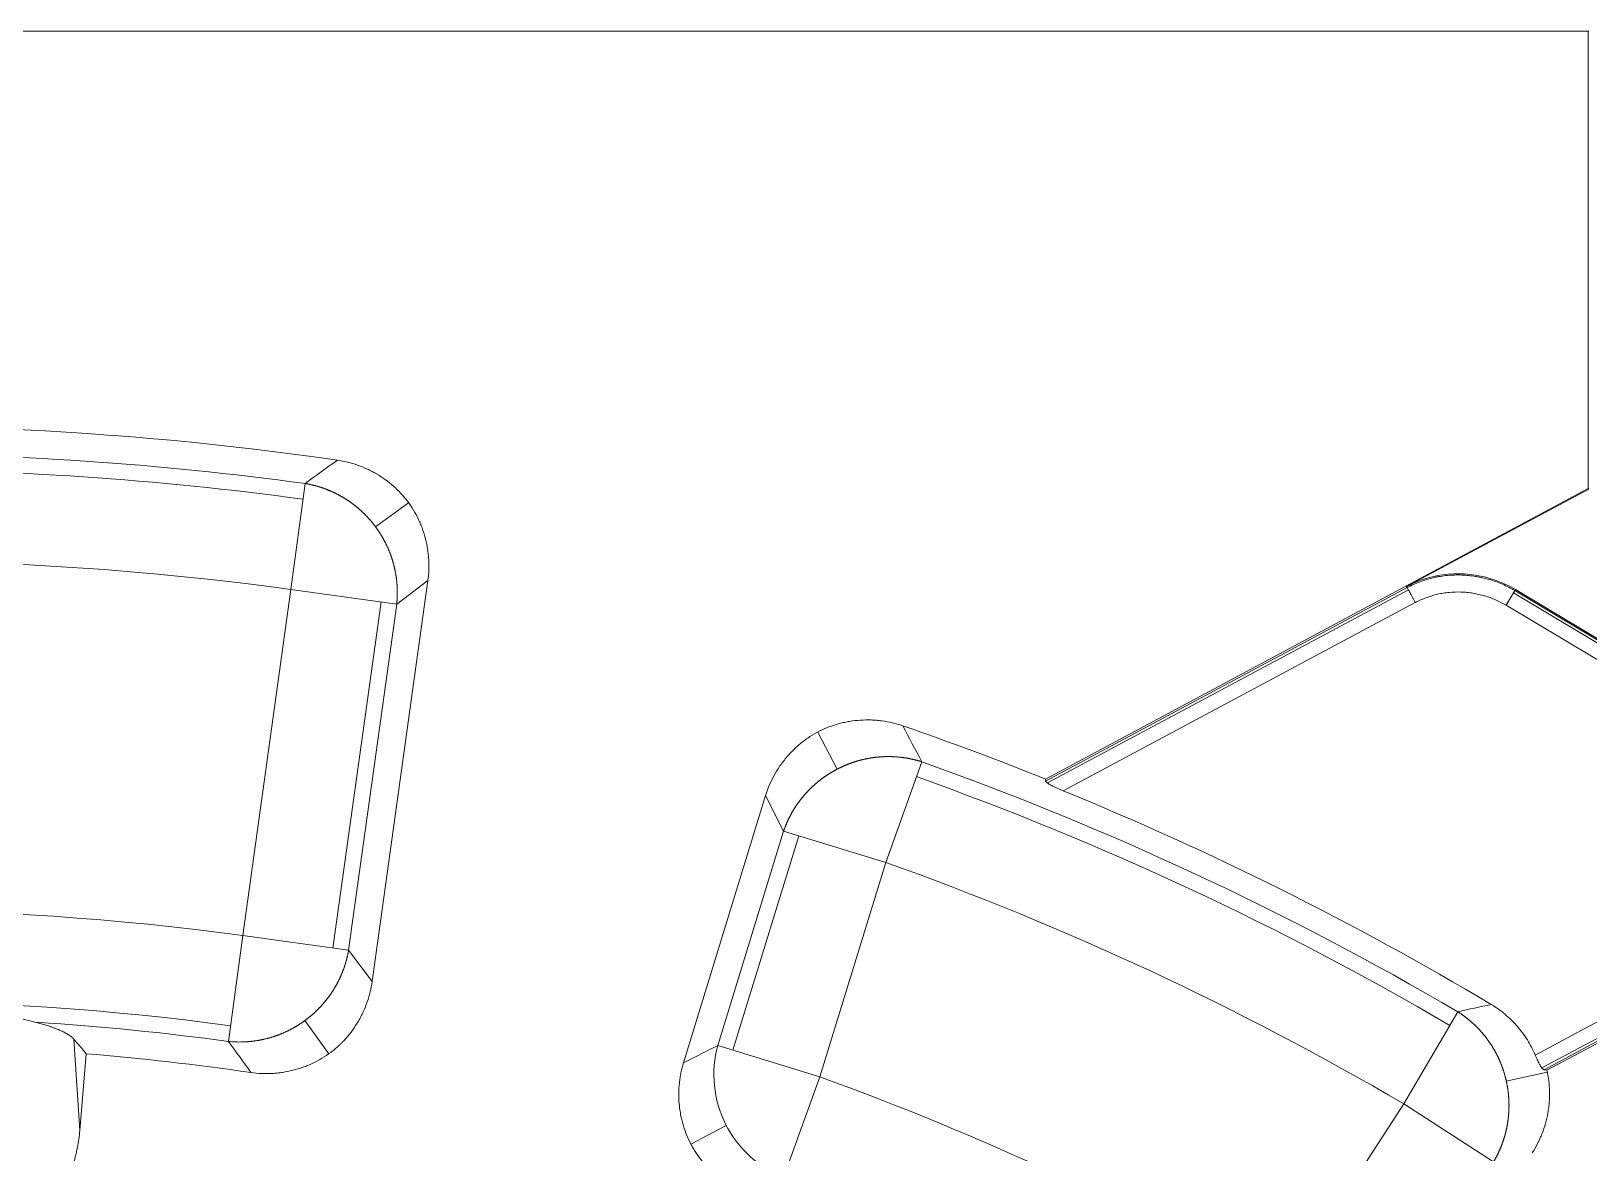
# Model space of a CAD drawing. Header units: millimetres. Extents: x 473 to 1051, y 289 to 609.
# Drawn here: x 640.2 to 703.4, y 563.7 to 609.2 of the extents above; entities that cross this region are included whole.
import ezdxf

# ---------------------------------------------------------------- set-up
doc = ezdxf.new("R2010")
doc.units = ezdxf.units.MM
doc.layers.add('core', color=7, linetype='Continuous', lineweight=20)

msp = doc.modelspace()

# ---------------------------------------------------------------- linework, layer by layer
at = {"layer": 'core', "lineweight": 18}
for p, q in [((616.386, 609.219), (703.347, 609.219)), ((703.347, 609.219), (703.374, 609.219)), ((703.347, 609.219), (703.347, 590.669)), ((681.346, 578.895), (703.347, 590.669)), ((703.374, 590.653), (695.98, 586.697)), ((703.347, 590.669), (703.374, 590.653)), ((654.047, 570.687), (656.307, 586.942)), ((700.401, 586.575), (711.466, 579.947)), ((666.667, 567.391), (669.999, 578.232)), ((721.163, 577.519), (701.672, 567.089)), ((641.955, 568.346), (642.194, 564.644)), ((642.453, 567.759), (642.194, 564.644))]:
    msp.add_line(p, q, dxfattribs=at)
at = {"layer": 'core', "lineweight": 13}
for p, q in [((650.749, 586.583), (651.333, 590.877)), ((654.187, 589.118), (655.526, 590.095)), ((656.307, 586.942), (655.041, 585.986)), ((648.799, 572.551), (650.749, 586.583)), ((650.749, 586.583), (655.041, 585.986)), ((652.455, 572.043), (654.406, 586.075)), ((696.01, 586.658), (681.35, 578.813)), ((696.058, 586.569), (681.421, 578.736)), ((700.023, 585.942), (700.377, 586.534)), ((700.324, 586.446), (711.389, 579.818)), ((700.377, 586.534), (700.401, 586.575)), ((711.441, 579.906), (700.377, 586.534)), ((655.041, 585.986), (653.09, 571.955)), ((696.337, 586.052), (682.065, 578.414)), ((711.087, 579.314), (700.023, 585.942)), ((672.111, 580.801), (672.902, 579.299)), ((674.871, 575.513), (676.326, 579.595)), ((670.729, 576.786), (669.999, 578.232)), ((670.729, 576.786), (668.055, 568.089)), ((668.668, 567.901), (671.342, 576.598)), ((670.729, 576.786), (674.871, 575.513)), ((674.871, 575.513), (672.197, 566.816)), ((701.203, 567.704), (711.036, 572.966)), ((648.216, 568.257), (648.799, 572.551)), ((653.09, 571.955), (648.799, 572.551)), ((701.47, 567.181), (711.314, 572.449)), ((701.556, 567.111), (711.362, 572.359)), ((653.09, 571.955), (654.047, 570.687)), ((651.32, 569.103), (652.293, 567.757)), ((695.866, 565.723), (698.057, 569.461)), ((666.667, 567.391), (668.055, 568.089)), ((672.197, 566.816), (668.055, 568.089)), ((670.728, 562.739), (672.197, 566.816)), ((700.028, 566.648), (701.69, 567.008)), ((690.921, 558.085), (695.866, 565.723)), ((695.866, 565.723), (699.503, 563.369)), ((666.967, 564.094), (668.402, 564.848))]:
    msp.add_line(p, q, dxfattribs=at)
at = {"layer": 'core', "lineweight": 18}
for centre, radius, start, end in [((633.422, 459.192), 134.019, 81.75723, 93.39458), ((633.411, 459.195), 128.942, 68.17595, 70.92127), ((633.411, 459.195), 128.766, 59.1628, 67.79913), ((633.422, 459.192), 108.942, 81.70961, 85.24483)]:
    msp.add_arc(centre, radius, start, end, dxfattribs=at)
at = {"layer": 'core', "lineweight": 13}
for centre, radius, start, end in [((633.422, 459.192), 132.897, 82.25446, 97.74554), ((633.422, 459.192), 132.256, 82.25446, 97.74554), ((633.422, 459.192), 128.564, 82.25446, 97.74554), ((633.411, 459.195), 127.82, 59.61792, 70.38208), ((633.411, 459.195), 127.179, 59.61792, 70.38208), ((633.411, 459.195), 123.487, 59.61792, 70.38208), ((633.422, 459.192), 114.397, 82.27533, 97.72467), ((633.422, 459.192), 110.705, 82.27533, 97.72467), ((633.422, 459.192), 110.064, 82.27533, 86.33933), ((633.411, 459.195), 114.397, 59.81924, 70.18076)]:
    msp.add_arc(centre, radius, start, end, dxfattribs=at)
for points in [[(651.333, 590.877), (651.765, 591.195), (652.199, 591.512), (652.636, 591.827)], [(675.557, 581.054), (675.817, 580.568), (676.073, 580.082), (676.326, 579.595)], [(698.057, 569.461), (698.509, 569.562), (698.962, 569.66), (699.416, 569.756)], [(648.216, 568.257), (648.41, 568.237), (648.605, 568.229), (648.799, 568.235)], [(649.131, 566.996), (648.83, 567.417), (648.525, 567.838), (648.216, 568.257)]]:
    msp.add_open_spline(points, degree=3, dxfattribs=at)
at = {"layer": 'core', "lineweight": 18}
for points, knots in [([(652.636, 591.826), (652.777, 591.806), (652.916, 591.778), (653.19, 591.71), (653.459, 591.629), (653.72, 591.523), (653.913, 591.433), (653.977, 591.402), (654.103, 591.336), (654.165, 591.301), (654.348, 591.194), (654.584, 591.04), (654.804, 590.864), (655.016, 590.678), (655.117, 590.579), (655.263, 590.423), (655.31, 590.369), (655.401, 590.261), (655.444, 590.205), (655.571, 590.036), (655.728, 589.803), (655.861, 589.555), (655.952, 589.363), (655.981, 589.298), (656.036, 589.167), (656.062, 589.1), (656.133, 588.9), (656.175, 588.766), (656.244, 588.493), (656.272, 588.355), (656.305, 588.145), (656.314, 588.075), (656.326, 587.969), (656.329, 587.934), (656.335, 587.863), (656.337, 587.827), (656.348, 587.65), (656.351, 587.366), (656.326, 587.083), (656.307, 586.942)], [0, 0, 0, 0, 0.0625, 0.0625, 0.125, 0.1875, 0.1875, 0.21875, 0.21875, 0.25, 0.25, 0.3125, 0.375, 0.375, 0.4375, 0.4375, 0.46875, 0.46875, 0.5, 0.5, 0.5625, 0.625, 0.625, 0.65625, 0.65625, 0.6875, 0.6875, 0.75, 0.75, 0.8125, 0.8125, 0.84375, 0.84375, 0.859375, 0.859375, 0.875, 0.875, 0.9375, 1, 1, 1, 1]), ([(695.981, 586.694), (695.984, 586.695), (696.315, 586.874), (697.755, 587.43), (699.398, 587.175), (700.401, 586.575)], [0, 0, 0, 0, 0.001833, 0.24638, 1, 1, 1, 1]), ([(669.999, 578.232), (670.042, 578.372), (670.092, 578.508), (670.205, 578.774), (670.331, 579.034), (670.481, 579.281), (670.584, 579.432), (670.604, 579.462), (670.647, 579.521), (670.669, 579.55), (670.734, 579.638), (670.78, 579.695), (670.919, 579.862), (671.115, 580.075), (671.33, 580.268), (671.499, 580.404), (671.556, 580.448), (671.645, 580.513), (671.674, 580.534), (671.735, 580.575), (671.765, 580.595), (671.918, 580.695), (672.169, 580.84), (672.564, 581.015), (672.84, 581.104), (673.051, 581.161), (673.122, 581.178), (673.265, 581.208), (673.336, 581.222), (673.551, 581.257), (673.838, 581.289), (674.128, 581.294), (674.346, 581.287), (674.419, 581.282), (674.565, 581.27), (674.637, 581.263), (674.853, 581.234), (674.996, 581.208), (675.279, 581.141), (675.419, 581.101), (675.557, 581.054)], [0, 0, 0, 0, 0.0625, 0.0625, 0.125, 0.1875, 0.1875, 0.203125, 0.203125, 0.21875, 0.21875, 0.25, 0.25, 0.3125, 0.375, 0.375, 0.40625, 0.40625, 0.421875, 0.421875, 0.4375, 0.4375, 0.5, 0.5625, 0.625, 0.625, 0.65625, 0.65625, 0.6875, 0.6875, 0.75, 0.8125, 0.8125, 0.84375, 0.84375, 0.875, 0.875, 0.9375, 0.9375, 1, 1, 1, 1]), ([(681.35, 578.813), (681.351, 578.805), (681.357, 578.794), (681.371, 578.778), (681.374, 578.775), (681.381, 578.768), (681.385, 578.764), (681.398, 578.754), (681.417, 578.739), (681.44, 578.722), (681.465, 578.706), (681.479, 578.697), (681.522, 578.671), (681.554, 578.653), (681.597, 578.629), (681.606, 578.625), (681.624, 578.615), (681.651, 578.601), (681.679, 578.587), (681.735, 578.56), (681.774, 578.541), (681.835, 578.513), (681.856, 578.504), (681.897, 578.486), (681.918, 578.476), (681.98, 578.449), (682.023, 578.432), (682.065, 578.414)], [0, 0, 0, 0, 0.125, 0.125, 0.15625, 0.15625, 0.1875, 0.1875, 0.25, 0.3125, 0.3125, 0.375, 0.375, 0.5, 0.5, 0.53125, 0.53125, 0.5625, 0.625, 0.625, 0.75, 0.75, 0.8125, 0.8125, 0.875, 0.875, 1, 1, 1, 1]), ([(654.047, 570.687), (654.027, 570.544), (654, 570.404), (653.933, 570.128), (653.853, 569.856), (653.746, 569.593), (653.657, 569.398), (653.625, 569.334), (653.559, 569.206), (653.524, 569.144), (653.417, 568.959), (653.262, 568.72), (653.086, 568.498), (652.945, 568.338), (652.897, 568.286), (652.822, 568.209), (652.797, 568.184), (652.745, 568.134), (652.719, 568.109), (652.588, 567.987), (652.478, 567.895), (652.251, 567.725), (652.016, 567.567), (651.766, 567.433), (651.604, 567.357), (651.572, 567.342), (651.506, 567.313), (651.473, 567.299), (651.374, 567.258), (651.307, 567.232), (651.105, 567.161), (650.833, 567.079), (650.555, 567.023), (650.343, 566.991), (650.272, 566.982), (650.13, 566.967), (650.058, 566.961), (649.843, 566.95), (649.701, 566.949), (649.415, 566.962), (649.273, 566.975), (649.13, 566.995)], [0, 0, 0, 0, 0.0625, 0.0625, 0.125, 0.1875, 0.1875, 0.21875, 0.21875, 0.25, 0.25, 0.3125, 0.375, 0.375, 0.40625, 0.40625, 0.421875, 0.421875, 0.4375, 0.4375, 0.5, 0.5, 0.5625, 0.625, 0.625, 0.640625, 0.640625, 0.65625, 0.65625, 0.6875, 0.6875, 0.75, 0.8125, 0.8125, 0.84375, 0.84375, 0.875, 0.875, 0.9375, 0.9375, 1, 1, 1, 1]), ([(701.203, 567.704), (701.157, 567.811), (701.108, 567.916), (701, 568.12), (700.886, 568.319), (700.691, 568.603), (700.546, 568.783), (700.451, 568.892), (700.432, 568.914), (700.393, 568.957), (700.373, 568.978), (700.314, 569.042), (700.273, 569.083), (700.149, 569.204), (699.979, 569.359), (699.707, 569.57), (699.515, 569.696), (699.415, 569.755)], [0, 0, 0, 0, 0.125, 0.125, 0.25, 0.375, 0.5, 0.5, 0.53125, 0.53125, 0.5625, 0.5625, 0.625, 0.625, 0.75, 0.875, 1, 1, 1, 1]), ([(640.416, 569.028), (640.35, 569.044), (640.284, 569.061), (640.15, 569.097), (640.081, 569.116), (639.942, 569.155), (639.87, 569.176), (639.725, 569.219), (639.65, 569.24), (639.497, 569.284), (639.418, 569.306), (639.296, 569.338), (639.254, 569.349), (639.17, 569.369), (639.127, 569.379), (638.997, 569.407), (638.908, 569.424), (638.792, 569.441), (638.768, 569.444), (638.721, 569.45), (638.651, 569.458), (638.579, 569.463), (638.531, 569.466)], [0, 0, 0, 0, 0.125, 0.125, 0.25, 0.25, 0.375, 0.375, 0.5, 0.5, 0.625, 0.625, 0.6875, 0.6875, 0.75, 0.75, 0.875, 0.875, 0.90625, 0.90625, 0.9375, 1, 1, 1, 1]), ([(641.955, 568.346), (641.93, 568.375), (641.871, 568.432), (641.792, 568.49), (641.703, 568.547), (641.655, 568.576), (641.547, 568.634), (641.489, 568.663), (641.362, 568.721), (641.293, 568.75), (641.201, 568.786), (641.182, 568.793), (641.144, 568.807), (641.086, 568.829), (641.025, 568.85), (640.899, 568.892), (640.81, 568.92), (640.622, 568.975), (640.522, 569.002), (640.415, 569.028)], [0, 0, 0, 0, 0.125, 0.25, 0.25, 0.375, 0.375, 0.5, 0.5, 0.625, 0.625, 0.65625, 0.65625, 0.6875, 0.75, 0.75, 0.875, 0.875, 1, 1, 1, 1]), ([(669.378, 562.028), (669.246, 562.074), (669.118, 562.126), (668.868, 562.242), (668.624, 562.37), (668.392, 562.52), (668.223, 562.641), (668.167, 562.683), (668.085, 562.748), (668.058, 562.77), (668.005, 562.814), (667.978, 562.837), (667.847, 562.95), (667.647, 563.141), (667.467, 563.349), (667.296, 563.566), (667.216, 563.678), (667.122, 563.825), (667.103, 563.855), (667.067, 563.914), (667.014, 564.004), (666.965, 564.096), (666.871, 564.281), (666.816, 564.406), (666.717, 564.663), (666.673, 564.794), (666.618, 564.994), (666.601, 565.061), (666.578, 565.163), (666.571, 565.197), (666.557, 565.265), (666.55, 565.3), (666.52, 565.471), (666.502, 565.608), (666.48, 565.883), (666.475, 566.021), (666.478, 566.297), (666.486, 566.435), (666.505, 566.608), (666.509, 566.643), (666.518, 566.712), (666.532, 566.816), (666.551, 566.918), (666.592, 567.123), (666.626, 567.258), (666.667, 567.391)], [0, 0, 0, 0, 0.0625, 0.0625, 0.125, 0.1875, 0.1875, 0.21875, 0.21875, 0.234375, 0.234375, 0.25, 0.25, 0.3125, 0.375, 0.375, 0.4375, 0.4375, 0.453125, 0.453125, 0.46875, 0.5, 0.5, 0.5625, 0.5625, 0.625, 0.625, 0.65625, 0.65625, 0.671875, 0.671875, 0.6875, 0.6875, 0.75, 0.75, 0.8125, 0.8125, 0.875, 0.875, 0.890625, 0.890625, 0.90625, 0.9375, 0.9375, 1, 1, 1, 1]), ([(701.203, 567.704), (701.219, 567.666), (701.235, 567.629), (701.26, 567.574), (701.268, 567.556), (701.28, 567.529), (701.284, 567.52), (701.292, 567.502), (701.297, 567.493), (701.317, 567.449), (701.333, 567.416), (701.357, 567.369), (701.365, 567.354), (701.377, 567.331), (701.38, 567.324), (701.388, 567.31), (701.392, 567.303), (701.411, 567.269), (701.426, 567.244), (701.448, 567.211), (701.455, 567.201), (701.469, 567.182), (701.476, 567.173), (701.496, 567.15), (701.509, 567.137), (701.527, 567.124), (701.533, 567.12), (701.545, 567.114), (701.551, 567.112), (701.556, 567.111)], [0, 0, 0, 0, 0.125, 0.125, 0.1875, 0.1875, 0.21875, 0.21875, 0.25, 0.25, 0.375, 0.375, 0.4375, 0.4375, 0.46875, 0.46875, 0.5, 0.5, 0.625, 0.625, 0.6875, 0.6875, 0.75, 0.75, 0.875, 0.875, 0.9375, 0.9375, 1, 1, 1, 1]), ([(701.672, 567.089), (701.706, 566.946), (701.731, 566.803), (701.767, 566.515), (701.788, 566.226), (701.78, 565.936), (701.766, 565.754), (701.763, 565.718), (701.755, 565.645), (701.751, 565.609), (701.737, 565.5), (701.726, 565.428), (701.687, 565.213), (701.623, 564.93), (701.531, 564.655), (701.451, 564.452), (701.423, 564.385), (701.378, 564.284), (701.363, 564.251), (701.331, 564.185), (701.315, 564.152), (701.232, 563.989), (701.159, 563.862), (701.08, 563.739)], [0, 0, 0, 0, 0.125, 0.125, 0.25, 0.375, 0.375, 0.40625, 0.40625, 0.4375, 0.4375, 0.5, 0.5, 0.625, 0.75, 0.75, 0.8125, 0.8125, 0.84375, 0.84375, 0.875, 0.875, 1, 1, 1, 1]), ([(639.085, 560.581), (639.203, 560.576), (639.32, 560.582), (639.549, 560.614), (639.662, 560.641), (639.802, 560.688), (639.83, 560.697), (639.885, 560.718), (639.966, 560.751), (640.045, 560.788), (640.201, 560.869), (640.3, 560.93), (640.42, 561.014), (640.444, 561.031), (640.491, 561.067), (640.56, 561.121), (640.627, 561.177), (640.757, 561.294), (640.839, 561.376), (640.995, 561.547), (641.069, 561.637), (641.158, 561.753), (641.175, 561.776), (641.21, 561.824), (641.227, 561.847), (641.277, 561.919), (641.309, 561.968), (641.404, 562.115), (641.462, 562.215), (641.573, 562.418), (641.624, 562.522), (641.769, 562.837), (641.852, 563.053), (641.941, 563.331), (641.958, 563.387), (641.99, 563.5), (642.005, 563.556), (642.048, 563.725), (642.074, 563.839), (642.141, 564.181), (642.174, 564.411), (642.194, 564.644)], [0, 0, 0, 0, 0.0625, 0.0625, 0.125, 0.125, 0.140625, 0.140625, 0.15625, 0.1875, 0.1875, 0.25, 0.25, 0.265625, 0.265625, 0.28125, 0.3125, 0.3125, 0.375, 0.375, 0.4375, 0.4375, 0.453125, 0.453125, 0.46875, 0.46875, 0.5, 0.5, 0.5625, 0.5625, 0.625, 0.625, 0.75, 0.75, 0.78125, 0.78125, 0.8125, 0.8125, 0.875, 0.875, 1, 1, 1, 1])]:
    msp.add_open_spline(points, degree=3, knots=knots, dxfattribs=at)
at = {"layer": 'core', "lineweight": 13}
for points, knots in [([(655.041, 585.986), (655.042, 585.998), (655.045, 586.02), (655.048, 586.054), (655.051, 586.088), (655.054, 586.122), (655.056, 586.156), (655.058, 586.19), (655.06, 586.224), (655.062, 586.258), (655.063, 586.292), (655.065, 586.326), (655.065, 586.36), (655.066, 586.394), (655.066, 586.428), (655.067, 586.462), (655.066, 586.496), (655.066, 586.53), (655.065, 586.564), (655.064, 586.598), (655.063, 586.632), (655.062, 586.666), (655.06, 586.7), (655.058, 586.734), (655.056, 586.768), (655.053, 586.801), (655.051, 586.835), (655.048, 586.869), (655.044, 586.903), (655.041, 586.936), (655.037, 586.97), (655.033, 587.004), (655.029, 587.037), (655.024, 587.071), (655.019, 587.104), (655.014, 587.138), (655.009, 587.171), (655.003, 587.205), (654.997, 587.238), (654.991, 587.271), (654.985, 587.305), (654.978, 587.338), (654.972, 587.371), (654.965, 587.404), (654.957, 587.437), (654.95, 587.47), (654.942, 587.503), (654.934, 587.536), (654.926, 587.568), (654.917, 587.601), (654.908, 587.634), (654.899, 587.666), (654.89, 587.699), (654.88, 587.731), (654.871, 587.763), (654.861, 587.795), (654.85, 587.828), (654.84, 587.86), (654.829, 587.892), (654.818, 587.923), (654.807, 587.955), (654.795, 587.987), (654.784, 588.019), (654.772, 588.05), (654.76, 588.082), (654.747, 588.113), (654.735, 588.144), (654.722, 588.175), (654.709, 588.206), (654.695, 588.237), (654.682, 588.268), (654.668, 588.299), (654.654, 588.329), (654.64, 588.36), (654.625, 588.39), (654.611, 588.421), (654.596, 588.451), (654.581, 588.481), (654.565, 588.511), (654.55, 588.541), (654.534, 588.57), (654.518, 588.6), (654.502, 588.629), (654.485, 588.659), (654.469, 588.688), (654.452, 588.717), (654.435, 588.746), (654.417, 588.775), (654.4, 588.803), (654.382, 588.832), (654.364, 588.86), (654.346, 588.889), (654.328, 588.917), (654.309, 588.945), (654.29, 588.973), (654.271, 589), (654.252, 589.028), (654.233, 589.056), (654.213, 589.083), (654.193, 589.11), (654.173, 589.137), (654.153, 589.164), (654.133, 589.191), (654.112, 589.217), (654.091, 589.244), (654.07, 589.27), (654.049, 589.296), (654.028, 589.322), (654.006, 589.348), (653.984, 589.373), (653.962, 589.399), (653.94, 589.424), (653.918, 589.449), (653.895, 589.474), (653.873, 589.499), (653.85, 589.523), (653.827, 589.548), (653.803, 589.572), (653.78, 589.596), (653.756, 589.62), (653.733, 589.644), (653.709, 589.668), (653.684, 589.691), (653.66, 589.714), (653.635, 589.737), (653.611, 589.76), (653.586, 589.783), (653.561, 589.805), (653.536, 589.827), (653.51, 589.85), (653.485, 589.872), (653.459, 589.893), (653.433, 589.915), (653.407, 589.936), (653.381, 589.957), (653.355, 589.978), (653.328, 589.999), (653.301, 590.02), (653.275, 590.04), (653.248, 590.06), (653.221, 590.08), (653.193, 590.1), (653.166, 590.12), (653.138, 590.139), (653.11, 590.158), (653.083, 590.177), (653.055, 590.196), (653.026, 590.214), (652.998, 590.233), (652.97, 590.251), (652.941, 590.269), (652.912, 590.286), (652.883, 590.304), (652.854, 590.321), (652.825, 590.338), (652.796, 590.355), (652.767, 590.372), (652.737, 590.388), (652.707, 590.404), (652.678, 590.42), (652.648, 590.436), (652.618, 590.452), (652.587, 590.467), (652.557, 590.482), (652.527, 590.497), (652.496, 590.511), (652.466, 590.526), (652.435, 590.54), (652.404, 590.554), (652.373, 590.567), (652.342, 590.581), (652.311, 590.594), (652.279, 590.607), (652.248, 590.62), (652.216, 590.632), (652.185, 590.644), (652.153, 590.657), (652.121, 590.668), (652.089, 590.68), (652.057, 590.691), (652.025, 590.702), (651.993, 590.713), (651.961, 590.724), (651.929, 590.734), (651.896, 590.744), (651.864, 590.754), (651.831, 590.763), (651.798, 590.773), (651.765, 590.782), (651.733, 590.791), (651.7, 590.799), (651.667, 590.807), (651.634, 590.816), (651.601, 590.823), (651.567, 590.831), (651.534, 590.838), (651.501, 590.845), (651.467, 590.852), (651.434, 590.859), (651.4, 590.865), (651.367, 590.871), (651.344, 590.875), (651.333, 590.877)], [0, 0, 0, 0, 0.005095, 0.010187, 0.015276, 0.020363, 0.025447, 0.030529, 0.035608, 0.040684, 0.045758, 0.05083, 0.055899, 0.060965, 0.066029, 0.071091, 0.07615, 0.081206, 0.086261, 0.091313, 0.096363, 0.10141, 0.106455, 0.111498, 0.116538, 0.121577, 0.126613, 0.131647, 0.136679, 0.141708, 0.146736, 0.151762, 0.156785, 0.161806, 0.166826, 0.171843, 0.176859, 0.181872, 0.186884, 0.191894, 0.196902, 0.201908, 0.206912, 0.211914, 0.216915, 0.221914, 0.226911, 0.231907, 0.236901, 0.241894, 0.246884, 0.251874, 0.256861, 0.261848, 0.266832, 0.271816, 0.276797, 0.281778, 0.286757, 0.291735, 0.296711, 0.301687, 0.306661, 0.311633, 0.316605, 0.321575, 0.326545, 0.331513, 0.33648, 0.341446, 0.346411, 0.351375, 0.356338, 0.361301, 0.366262, 0.371223, 0.376182, 0.381141, 0.386099, 0.391057, 0.396014, 0.40097, 0.405925, 0.41088, 0.415834, 0.420788, 0.425741, 0.430694, 0.435646, 0.440598, 0.445549, 0.450501, 0.455451, 0.460402, 0.465352, 0.470302, 0.475252, 0.480202, 0.485151, 0.490101, 0.49505, 0.5, 0.504949, 0.509899, 0.514848, 0.519798, 0.524747, 0.529697, 0.534647, 0.539598, 0.544548, 0.549499, 0.55445, 0.559402, 0.564353, 0.569306, 0.574258, 0.579212, 0.584165, 0.58912, 0.594074, 0.59903, 0.603986, 0.608943, 0.6139, 0.618858, 0.623817, 0.628777, 0.633737, 0.638699, 0.643661, 0.648624, 0.653588, 0.658554, 0.66352, 0.668487, 0.673455, 0.678424, 0.683395, 0.688366, 0.693339, 0.698313, 0.703288, 0.708265, 0.713243, 0.718222, 0.723202, 0.728184, 0.733167, 0.738152, 0.743138, 0.748126, 0.753115, 0.758106, 0.763098, 0.768093, 0.773088, 0.778085, 0.783085, 0.788085, 0.793088, 0.798092, 0.803098, 0.808106, 0.813116, 0.818127, 0.823141, 0.828156, 0.833174, 0.838193, 0.843215, 0.848238, 0.853264, 0.858291, 0.863321, 0.868353, 0.873387, 0.878423, 0.883461, 0.888502, 0.893545, 0.89859, 0.903637, 0.908687, 0.913739, 0.918793, 0.92385, 0.928909, 0.933971, 0.939035, 0.944101, 0.94917, 0.954242, 0.959316, 0.964392, 0.969471, 0.974553, 0.979637, 0.984724, 0.989813, 0.994905, 1, 1, 1, 1]), ([(700.377, 586.534), (700.212, 586.632), (700.043, 586.718), (699.697, 586.869), (699.519, 586.933), (699.246, 587.013), (699.154, 587.036), (699.014, 587.068), (698.967, 587.078), (698.873, 587.096), (698.732, 587.121), (698.59, 587.139), (698.448, 587.153), (698.4, 587.157), (698.305, 587.163), (698.257, 587.165), (698.018, 587.174), (697.828, 587.168), (697.543, 587.141), (697.449, 587.129), (697.307, 587.106), (697.26, 587.098), (697.166, 587.079), (697.12, 587.069), (696.888, 587.015), (696.707, 586.96), (696.353, 586.825), (696.18, 586.746), (696.011, 586.656)], [0, 0, 0, 0, 0.125, 0.125, 0.25, 0.25, 0.3125, 0.3125, 0.34375, 0.34375, 0.375, 0.4375, 0.4375, 0.46875, 0.46875, 0.5, 0.5, 0.625, 0.625, 0.6875, 0.6875, 0.71875, 0.71875, 0.75, 0.75, 0.875, 0.875, 1, 1, 1, 1]), ([(696.339, 586.049), (696.319, 586.085), (696.3, 586.121), (696.262, 586.192), (696.243, 586.227), (696.206, 586.294), (696.189, 586.327), (696.155, 586.389), (696.139, 586.419), (696.11, 586.474), (696.096, 586.5), (696.071, 586.546), (696.06, 586.567), (696.04, 586.603), (696.032, 586.618), (696.018, 586.643), (696.013, 586.652), (696.01, 586.658)], [0, 0, 0, 0, 0.125, 0.125, 0.25, 0.25, 0.375, 0.375, 0.5, 0.5, 0.625, 0.625, 0.75, 0.75, 0.875, 0.875, 1, 1, 1, 1]), ([(696.339, 586.049), (696.481, 586.125), (696.627, 586.192), (696.925, 586.305), (697.116, 586.364), (697.313, 586.406), (697.393, 586.421), (697.432, 586.428), (697.552, 586.447), (697.632, 586.457), (697.871, 586.479), (698.032, 586.484), (698.274, 586.475), (698.355, 586.469), (698.515, 586.454), (698.595, 586.443), (698.714, 586.424), (698.754, 586.417), (698.833, 586.402), (698.873, 586.393), (698.99, 586.367), (699.068, 586.346), (699.298, 586.279), (699.448, 586.225), (699.741, 586.098), (699.884, 586.025), (700.023, 585.942)], [0, 0, 0, 0, 0.125, 0.125, 0.25, 0.28125, 0.28125, 0.3125, 0.3125, 0.375, 0.375, 0.5, 0.5, 0.5625, 0.5625, 0.625, 0.625, 0.65625, 0.65625, 0.6875, 0.6875, 0.75, 0.75, 0.875, 0.875, 1, 1, 1, 1]), ([(676.326, 579.595), (676.315, 579.598), (676.295, 579.605), (676.264, 579.614), (676.233, 579.623), (676.202, 579.633), (676.171, 579.641), (676.14, 579.65), (676.109, 579.658), (676.078, 579.666), (676.047, 579.674), (676.015, 579.682), (675.984, 579.69), (675.953, 579.697), (675.921, 579.704), (675.89, 579.71), (675.858, 579.717), (675.827, 579.723), (675.795, 579.729), (675.764, 579.735), (675.732, 579.741), (675.7, 579.746), (675.669, 579.751), (675.637, 579.756), (675.605, 579.761), (675.573, 579.765), (675.542, 579.769), (675.51, 579.773), (675.478, 579.777), (675.446, 579.781), (675.414, 579.784), (675.382, 579.787), (675.35, 579.79), (675.318, 579.792), (675.286, 579.795), (675.255, 579.797), (675.223, 579.799), (675.191, 579.801), (675.159, 579.802), (675.127, 579.803), (675.095, 579.804), (675.063, 579.805), (675.031, 579.805), (674.999, 579.806), (674.967, 579.806), (674.935, 579.806), (674.903, 579.805), (674.871, 579.805), (674.839, 579.804), (674.807, 579.803), (674.775, 579.801), (674.743, 579.8), (674.711, 579.798), (674.68, 579.796), (674.648, 579.794), (674.616, 579.791), (674.584, 579.789), (674.552, 579.786), (674.521, 579.783), (674.489, 579.779), (674.457, 579.776), (674.426, 579.772), (674.394, 579.768), (674.362, 579.764), (674.331, 579.759), (674.299, 579.754), (674.268, 579.75), (674.236, 579.744), (674.205, 579.739), (674.174, 579.733), (674.142, 579.728), (674.111, 579.722), (674.08, 579.715), (674.049, 579.709), (674.018, 579.702), (673.987, 579.695), (673.956, 579.688), (673.925, 579.681), (673.894, 579.673), (673.863, 579.666), (673.832, 579.658), (673.801, 579.649), (673.771, 579.641), (673.74, 579.632), (673.71, 579.623), (673.679, 579.614), (673.649, 579.605), (673.618, 579.596), (673.588, 579.586), (673.558, 579.576), (673.528, 579.566), (673.498, 579.555), (673.468, 579.545), (673.438, 579.534), (673.408, 579.523), (673.378, 579.512), (673.349, 579.501), (673.319, 579.489), (673.29, 579.477), (673.26, 579.465), (673.231, 579.453), (673.202, 579.441), (673.173, 579.428), (673.144, 579.415), (673.115, 579.402), (673.086, 579.389), (673.057, 579.375), (673.028, 579.362), (673, 579.348), (672.971, 579.334), (672.943, 579.32), (672.915, 579.305), (672.886, 579.291), (672.858, 579.276), (672.83, 579.261), (672.802, 579.245), (672.775, 579.23), (672.747, 579.214), (672.72, 579.199), (672.692, 579.183), (672.665, 579.166), (672.638, 579.15), (672.61, 579.133), (672.584, 579.117), (672.557, 579.1), (672.53, 579.083), (672.503, 579.065), (672.477, 579.048), (672.45, 579.03), (672.424, 579.012), (672.398, 578.994), (672.372, 578.976), (672.346, 578.957), (672.32, 578.939), (672.295, 578.92), (672.269, 578.901), (672.244, 578.882), (672.219, 578.862), (672.194, 578.843), (672.169, 578.823), (672.144, 578.803), (672.119, 578.783), (672.095, 578.763), (672.07, 578.742), (672.046, 578.722), (672.022, 578.701), (671.998, 578.68), (671.974, 578.659), (671.951, 578.637), (671.927, 578.616), (671.904, 578.594), (671.881, 578.573), (671.858, 578.551), (671.835, 578.529), (671.812, 578.506), (671.789, 578.484), (671.767, 578.461), (671.745, 578.438), (671.722, 578.415), (671.7, 578.392), (671.679, 578.369), (671.657, 578.346), (671.636, 578.322), (671.614, 578.298), (671.593, 578.274), (671.572, 578.25), (671.551, 578.226), (671.531, 578.202), (671.51, 578.177), (671.49, 578.153), (671.47, 578.128), (671.45, 578.103), (671.43, 578.078), (671.41, 578.053), (671.391, 578.027), (671.372, 578.002), (671.353, 577.976), (671.334, 577.95), (671.315, 577.924), (671.297, 577.898), (671.278, 577.872), (671.26, 577.846), (671.242, 577.819), (671.224, 577.793), (671.207, 577.766), (671.19, 577.739), (671.172, 577.712), (671.155, 577.685), (671.138, 577.657), (671.122, 577.63), (671.105, 577.603), (671.089, 577.575), (671.073, 577.547), (671.057, 577.519), (671.042, 577.491), (671.026, 577.463), (671.011, 577.435), (670.996, 577.406), (670.981, 577.378), (670.967, 577.349), (670.952, 577.321), (670.938, 577.292), (670.924, 577.263), (670.91, 577.234), (670.897, 577.205), (670.883, 577.176), (670.87, 577.146), (670.857, 577.117), (670.844, 577.087), (670.832, 577.057), (670.819, 577.028), (670.807, 576.998), (670.795, 576.968), (670.784, 576.938), (670.772, 576.908), (670.761, 576.878), (670.75, 576.847), (670.739, 576.817), (670.732, 576.797), (670.729, 576.786)], [0, 0, 0, 0, 0.004703, 0.009403, 0.014101, 0.018797, 0.02349, 0.028181, 0.03287, 0.037556, 0.04224, 0.046921, 0.051601, 0.056277, 0.060952, 0.065624, 0.070295, 0.074963, 0.079628, 0.084292, 0.088953, 0.093612, 0.09827, 0.102924, 0.107577, 0.112228, 0.116877, 0.121524, 0.126168, 0.130811, 0.135452, 0.14009, 0.144727, 0.149362, 0.153995, 0.158626, 0.163255, 0.167882, 0.172508, 0.177132, 0.181754, 0.186374, 0.190992, 0.195609, 0.200224, 0.204837, 0.209449, 0.214059, 0.218668, 0.223275, 0.22788, 0.232484, 0.237086, 0.241687, 0.246286, 0.250884, 0.255481, 0.260076, 0.264669, 0.269262, 0.273853, 0.278443, 0.283031, 0.287618, 0.292204, 0.296789, 0.301373, 0.305955, 0.310536, 0.315117, 0.319696, 0.324274, 0.328851, 0.333427, 0.338002, 0.342576, 0.34715, 0.351722, 0.356293, 0.360864, 0.365434, 0.370003, 0.374571, 0.379139, 0.383705, 0.388272, 0.392837, 0.397402, 0.401966, 0.40653, 0.411093, 0.415655, 0.420217, 0.424779, 0.42934, 0.433901, 0.438461, 0.443021, 0.447581, 0.45214, 0.456699, 0.461258, 0.465816, 0.470374, 0.474933, 0.479491, 0.484048, 0.488606, 0.493164, 0.497721, 0.502279, 0.506837, 0.511394, 0.515952, 0.52051, 0.525068, 0.529626, 0.534184, 0.538743, 0.543302, 0.547861, 0.55242, 0.55698, 0.56154, 0.5661, 0.570661, 0.575222, 0.579783, 0.584345, 0.588908, 0.593471, 0.598035, 0.602599, 0.607164, 0.611729, 0.616295, 0.620862, 0.625429, 0.629998, 0.634567, 0.639136, 0.643707, 0.648279, 0.652851, 0.657424, 0.661998, 0.666573, 0.671149, 0.675727, 0.680305, 0.684884, 0.689464, 0.694045, 0.698628, 0.703211, 0.707796, 0.712382, 0.716969, 0.721558, 0.726148, 0.730739, 0.735331, 0.739925, 0.74452, 0.749116, 0.753714, 0.758314, 0.762914, 0.767517, 0.772121, 0.776726, 0.781333, 0.785941, 0.790551, 0.795163, 0.799776, 0.804391, 0.809008, 0.813627, 0.818247, 0.822869, 0.827492, 0.832118, 0.836745, 0.841374, 0.846006, 0.850638, 0.855273, 0.85991, 0.864549, 0.869189, 0.873832, 0.878477, 0.883123, 0.887772, 0.892423, 0.897076, 0.901731, 0.906388, 0.911047, 0.915708, 0.920372, 0.925038, 0.929706, 0.934376, 0.939048, 0.943723, 0.9484, 0.953079, 0.95776, 0.962444, 0.96713, 0.971819, 0.97651, 0.981203, 0.985899, 0.990597, 0.995297, 1, 1, 1, 1]), ([(648.799, 568.235), (648.81, 568.236), (648.833, 568.236), (648.868, 568.238), (648.902, 568.239), (648.936, 568.241), (648.971, 568.244), (649.005, 568.246), (649.04, 568.249), (649.074, 568.252), (649.108, 568.255), (649.143, 568.259), (649.177, 568.262), (649.211, 568.266), (649.245, 568.271), (649.279, 568.275), (649.314, 568.28), (649.348, 568.285), (649.382, 568.291), (649.416, 568.296), (649.45, 568.302), (649.484, 568.308), (649.517, 568.315), (649.551, 568.322), (649.585, 568.328), (649.619, 568.336), (649.652, 568.343), (649.686, 568.351), (649.719, 568.359), (649.753, 568.367), (649.786, 568.376), (649.819, 568.384), (649.853, 568.393), (649.886, 568.403), (649.919, 568.412), (649.952, 568.422), (649.985, 568.432), (650.018, 568.442), (650.051, 568.453), (650.083, 568.464), (650.116, 568.475), (650.148, 568.486), (650.181, 568.497), (650.213, 568.509), (650.246, 568.521), (650.278, 568.533), (650.31, 568.546), (650.342, 568.559), (650.374, 568.572), (650.405, 568.585), (650.437, 568.598), (650.469, 568.612), (650.5, 568.626), (650.532, 568.64), (650.563, 568.655), (650.594, 568.67), (650.625, 568.684), (650.656, 568.7), (650.687, 568.715), (650.717, 568.731), (650.748, 568.747), (650.779, 568.763), (650.809, 568.779), (650.839, 568.796), (650.869, 568.812), (650.899, 568.829), (650.929, 568.847), (650.959, 568.864), (650.988, 568.882), (651.018, 568.9), (651.047, 568.918), (651.076, 568.936), (651.105, 568.955), (651.134, 568.974), (651.163, 568.993), (651.191, 569.012), (651.22, 569.032), (651.248, 569.052), (651.276, 569.072), (651.304, 569.092), (651.332, 569.112), (651.36, 569.133), (651.388, 569.154), (651.415, 569.175), (651.442, 569.196), (651.469, 569.217), (651.496, 569.239), (651.523, 569.261), (651.55, 569.283), (651.576, 569.305), (651.602, 569.328), (651.628, 569.35), (651.654, 569.373), (651.68, 569.396), (651.706, 569.42), (651.731, 569.443), (651.756, 569.467), (651.781, 569.491), (651.806, 569.515), (651.831, 569.539), (651.855, 569.564), (651.88, 569.588), (651.904, 569.613), (651.928, 569.638), (651.952, 569.663), (651.975, 569.689), (651.999, 569.715), (652.022, 569.74), (652.045, 569.766), (652.068, 569.792), (652.09, 569.819), (652.113, 569.845), (652.135, 569.872), (652.157, 569.899), (652.179, 569.926), (652.2, 569.953), (652.222, 569.981), (652.243, 570.008), (652.264, 570.036), (652.285, 570.064), (652.305, 570.092), (652.325, 570.12), (652.346, 570.149), (652.366, 570.177), (652.385, 570.206), (652.405, 570.235), (652.424, 570.264), (652.443, 570.293), (652.462, 570.323), (652.48, 570.352), (652.499, 570.382), (652.517, 570.412), (652.535, 570.442), (652.553, 570.472), (652.57, 570.502), (652.587, 570.533), (652.604, 570.563), (652.621, 570.594), (652.637, 570.625), (652.654, 570.656), (652.67, 570.687), (652.686, 570.718), (652.701, 570.75), (652.716, 570.781), (652.732, 570.813), (652.746, 570.845), (652.761, 570.877), (652.775, 570.909), (652.789, 570.941), (652.803, 570.973), (652.817, 571.006), (652.83, 571.038), (652.843, 571.071), (652.856, 571.104), (652.869, 571.137), (652.881, 571.17), (652.893, 571.203), (652.905, 571.236), (652.916, 571.269), (652.928, 571.303), (652.939, 571.336), (652.949, 571.37), (652.96, 571.403), (652.97, 571.437), (652.98, 571.471), (652.99, 571.505), (652.999, 571.539), (653.008, 571.573), (653.017, 571.608), (653.026, 571.642), (653.034, 571.677), (653.042, 571.711), (653.05, 571.746), (653.057, 571.78), (653.064, 571.815), (653.071, 571.85), (653.078, 571.885), (653.084, 571.92), (653.088, 571.943), (653.09, 571.955)], [0, 0, 0, 0, 0.005646, 0.011289, 0.016931, 0.022571, 0.028209, 0.033845, 0.039479, 0.045112, 0.050743, 0.056372, 0.061999, 0.067625, 0.073249, 0.078872, 0.084493, 0.090112, 0.09573, 0.101347, 0.106962, 0.112575, 0.118187, 0.123798, 0.129408, 0.135016, 0.140623, 0.146229, 0.151833, 0.157437, 0.163039, 0.16864, 0.17424, 0.179839, 0.185438, 0.191035, 0.196631, 0.202226, 0.207821, 0.213415, 0.219007, 0.2246, 0.230191, 0.235782, 0.241372, 0.246961, 0.25255, 0.258139, 0.263727, 0.269314, 0.274901, 0.280488, 0.286074, 0.29166, 0.297246, 0.302831, 0.308417, 0.314002, 0.319587, 0.325172, 0.330757, 0.336341, 0.341926, 0.347511, 0.353096, 0.358682, 0.364267, 0.369853, 0.375438, 0.381025, 0.386611, 0.392198, 0.397785, 0.403373, 0.408961, 0.41455, 0.420139, 0.425729, 0.431319, 0.436911, 0.442503, 0.448095, 0.453689, 0.459283, 0.464878, 0.470474, 0.476071, 0.48167, 0.487269, 0.492869, 0.49847, 0.504073, 0.509676, 0.515281, 0.520887, 0.526494, 0.532103, 0.537713, 0.543325, 0.548938, 0.554552, 0.560168, 0.565786, 0.571405, 0.577026, 0.582648, 0.588273, 0.593899, 0.599527, 0.605156, 0.610788, 0.616421, 0.622056, 0.627694, 0.633333, 0.638975, 0.644618, 0.650264, 0.655911, 0.661561, 0.667214, 0.672868, 0.678525, 0.684184, 0.689846, 0.69551, 0.701176, 0.706845, 0.712516, 0.71819, 0.723867, 0.729546, 0.735228, 0.740912, 0.7466, 0.75229, 0.757983, 0.763678, 0.769377, 0.775078, 0.780782, 0.78649, 0.7922, 0.797913, 0.803629, 0.809349, 0.815071, 0.820797, 0.826525, 0.832257, 0.837993, 0.843731, 0.849473, 0.855218, 0.860966, 0.866718, 0.872473, 0.878232, 0.883994, 0.889759, 0.895528, 0.901301, 0.907077, 0.912857, 0.91864, 0.924427, 0.930218, 0.936012, 0.94181, 0.947612, 0.953418, 0.959227, 0.96504, 0.970857, 0.976678, 0.982503, 0.988331, 0.994164, 1, 1, 1, 1]), ([(700.136, 565.723), (700.136, 565.734), (700.136, 565.756), (700.135, 565.788), (700.134, 565.82), (700.133, 565.853), (700.131, 565.885), (700.129, 565.918), (700.127, 565.95), (700.125, 565.983), (700.123, 566.015), (700.12, 566.047), (700.117, 566.08), (700.114, 566.112), (700.111, 566.145), (700.107, 566.177), (700.103, 566.21), (700.099, 566.242), (700.095, 566.274), (700.09, 566.307), (700.086, 566.339), (700.081, 566.371), (700.075, 566.404), (700.07, 566.436), (700.064, 566.468), (700.058, 566.501), (700.052, 566.533), (700.046, 566.565), (700.039, 566.597), (700.032, 566.629), (700.025, 566.661), (700.018, 566.693), (700.01, 566.726), (700.002, 566.758), (699.994, 566.789), (699.986, 566.821), (699.977, 566.853), (699.968, 566.885), (699.959, 566.917), (699.95, 566.949), (699.941, 566.98), (699.931, 567.012), (699.921, 567.044), (699.911, 567.075), (699.9, 567.107), (699.89, 567.138), (699.879, 567.169), (699.868, 567.201), (699.856, 567.232), (699.844, 567.263), (699.833, 567.294), (699.821, 567.325), (699.808, 567.356), (699.796, 567.387), (699.783, 567.418), (699.77, 567.449), (699.756, 567.479), (699.743, 567.51), (699.729, 567.541), (699.715, 567.571), (699.701, 567.601), (699.686, 567.632), (699.672, 567.662), (699.657, 567.692), (699.642, 567.722), (699.626, 567.752), (699.611, 567.782), (699.595, 567.811), (699.579, 567.841), (699.562, 567.87), (699.546, 567.9), (699.529, 567.929), (699.512, 567.958), (699.495, 567.987), (699.477, 568.016), (699.459, 568.045), (699.442, 568.074), (699.423, 568.103), (699.405, 568.131), (699.386, 568.16), (699.367, 568.188), (699.348, 568.216), (699.329, 568.244), (699.309, 568.272), (699.29, 568.3), (699.27, 568.327), (699.249, 568.355), (699.229, 568.382), (699.208, 568.409), (699.187, 568.437), (699.166, 568.464), (699.145, 568.49), (699.123, 568.517), (699.101, 568.544), (699.079, 568.57), (699.057, 568.596), (699.035, 568.622), (699.012, 568.648), (698.989, 568.674), (698.966, 568.7), (698.943, 568.725), (698.919, 568.75), (698.895, 568.775), (698.871, 568.8), (698.847, 568.825), (698.823, 568.85), (698.798, 568.874), (698.773, 568.898), (698.748, 568.922), (698.723, 568.946), (698.698, 568.97), (698.672, 568.994), (698.646, 569.017), (698.62, 569.04), (698.594, 569.063), (698.567, 569.086), (698.541, 569.109), (698.514, 569.131), (698.487, 569.153), (698.459, 569.175), (698.432, 569.197), (698.404, 569.219), (698.376, 569.24), (698.348, 569.261), (698.32, 569.282), (698.291, 569.303), (698.263, 569.323), (698.234, 569.344), (698.205, 569.364), (698.176, 569.384), (698.146, 569.404), (698.117, 569.423), (698.087, 569.442), (698.067, 569.455), (698.057, 569.461)], [0, 0, 0, 0, 0.007247, 0.014496, 0.021748, 0.029004, 0.036262, 0.043523, 0.050787, 0.058054, 0.065325, 0.072598, 0.079875, 0.087155, 0.094439, 0.101726, 0.109016, 0.11631, 0.123607, 0.130909, 0.138213, 0.145522, 0.152834, 0.16015, 0.16747, 0.174794, 0.182122, 0.189454, 0.19679, 0.20413, 0.211475, 0.218823, 0.226176, 0.233534, 0.240896, 0.248262, 0.255633, 0.263008, 0.270388, 0.277773, 0.285162, 0.292557, 0.299956, 0.30736, 0.314769, 0.322183, 0.329602, 0.337026, 0.344455, 0.35189, 0.359329, 0.366774, 0.374225, 0.381681, 0.389142, 0.396609, 0.404082, 0.41156, 0.419044, 0.426533, 0.434029, 0.44153, 0.449037, 0.45655, 0.464069, 0.471594, 0.479125, 0.486662, 0.494206, 0.501756, 0.509312, 0.516874, 0.524443, 0.532018, 0.5396, 0.547188, 0.554783, 0.562384, 0.569993, 0.577608, 0.585229, 0.592858, 0.600493, 0.608135, 0.615785, 0.623441, 0.631104, 0.638775, 0.646452, 0.654137, 0.661829, 0.669528, 0.677235, 0.684949, 0.69267, 0.700399, 0.708135, 0.715879, 0.723631, 0.73139, 0.739156, 0.746931, 0.754713, 0.762503, 0.770301, 0.778106, 0.78592, 0.793741, 0.801571, 0.809408, 0.817254, 0.825107, 0.832969, 0.840839, 0.848717, 0.856603, 0.864498, 0.8724, 0.880312, 0.888231, 0.896159, 0.904095, 0.91204, 0.919993, 0.927955, 0.935926, 0.943905, 0.951892, 0.959888, 0.967893, 0.975907, 0.983929, 0.99196, 1, 1, 1, 1]), ([(670.728, 562.739), (669.722, 563.136), (668.001, 564.719), (667.769, 567.046), (668.055, 568.089), (668.055, 568.089)], [0, 0, 0, 0, 0.499998, 0.999995, 1, 1, 1, 1]), ([(699.503, 563.369), (699.509, 563.377), (699.519, 563.395), (699.534, 563.421), (699.55, 563.447), (699.565, 563.474), (699.58, 563.5), (699.594, 563.527), (699.609, 563.553), (699.623, 563.58), (699.637, 563.607), (699.651, 563.633), (699.664, 563.66), (699.678, 563.687), (699.691, 563.714), (699.704, 563.741), (699.717, 563.768), (699.73, 563.795), (699.742, 563.823), (699.754, 563.85), (699.766, 563.877), (699.778, 563.905), (699.79, 563.932), (699.801, 563.96), (699.812, 563.987), (699.824, 564.015), (699.834, 564.042), (699.845, 564.07), (699.855, 564.097), (699.866, 564.125), (699.876, 564.153), (699.886, 564.181), (699.895, 564.209), (699.905, 564.236), (699.914, 564.264), (699.923, 564.292), (699.932, 564.32), (699.941, 564.348), (699.949, 564.376), (699.957, 564.404), (699.965, 564.432), (699.973, 564.46), (699.981, 564.488), (699.989, 564.516), (699.996, 564.544), (700.003, 564.573), (700.01, 564.601), (700.017, 564.629), (700.023, 564.657), (700.03, 564.685), (700.036, 564.713), (700.042, 564.741), (700.048, 564.77), (700.053, 564.798), (700.059, 564.826), (700.064, 564.854), (700.069, 564.882), (700.074, 564.911), (700.078, 564.939), (700.083, 564.967), (700.087, 564.995), (700.091, 565.023), (700.095, 565.052), (700.099, 565.08), (700.103, 565.108), (700.106, 565.136), (700.109, 565.164), (700.112, 565.192), (700.115, 565.22), (700.118, 565.249), (700.12, 565.277), (700.123, 565.305), (700.125, 565.333), (700.127, 565.361), (700.128, 565.389), (700.13, 565.417), (700.131, 565.445), (700.133, 565.473), (700.134, 565.501), (700.135, 565.529), (700.135, 565.556), (700.136, 565.584), (700.136, 565.612), (700.137, 565.64), (700.137, 565.668), (700.136, 565.695), (700.136, 565.714), (700.136, 565.723)], [0, 0, 0, 0, 0.012437, 0.024857, 0.03726, 0.049645, 0.062014, 0.074366, 0.086701, 0.099019, 0.11132, 0.123604, 0.135872, 0.148123, 0.160357, 0.172574, 0.184775, 0.196959, 0.209126, 0.221277, 0.233411, 0.245529, 0.257631, 0.269716, 0.281784, 0.293837, 0.305873, 0.317892, 0.329896, 0.341884, 0.353855, 0.36581, 0.37775, 0.389673, 0.40158, 0.413472, 0.425347, 0.437207, 0.449051, 0.460879, 0.472692, 0.484489, 0.49627, 0.508036, 0.519787, 0.531522, 0.543241, 0.554946, 0.566635, 0.578308, 0.589967, 0.60161, 0.613238, 0.624852, 0.63645, 0.648033, 0.659602, 0.671155, 0.682694, 0.694218, 0.705728, 0.717223, 0.728703, 0.740169, 0.75162, 0.763057, 0.774479, 0.785887, 0.797281, 0.808661, 0.820027, 0.831378, 0.842716, 0.854039, 0.865349, 0.876645, 0.887927, 0.899195, 0.91045, 0.92169, 0.932918, 0.944132, 0.955332, 0.966519, 0.977693, 0.988853, 1, 1, 1, 1])]:
    msp.add_open_spline(points, degree=3, knots=knots, dxfattribs=at)
at = {"layer": 'core', "lineweight": 18}
for points in [[(695.981, 586.694), (695.991, 586.681), (696.001, 586.668), (696.011, 586.656)], [(681.35, 578.813), (681.349, 578.841), (681.347, 578.868), (681.346, 578.895)], [(641.955, 568.346), (642.01, 568.281), (642.121, 568.151), (642.287, 567.955), (642.398, 567.824), (642.453, 567.759)], [(701.672, 567.089), (701.633, 567.097), (701.595, 567.104), (701.556, 567.111)]]:
    msp.add_open_spline(points, degree=3, dxfattribs=at)

doc.saveas('drawing.dxf')
